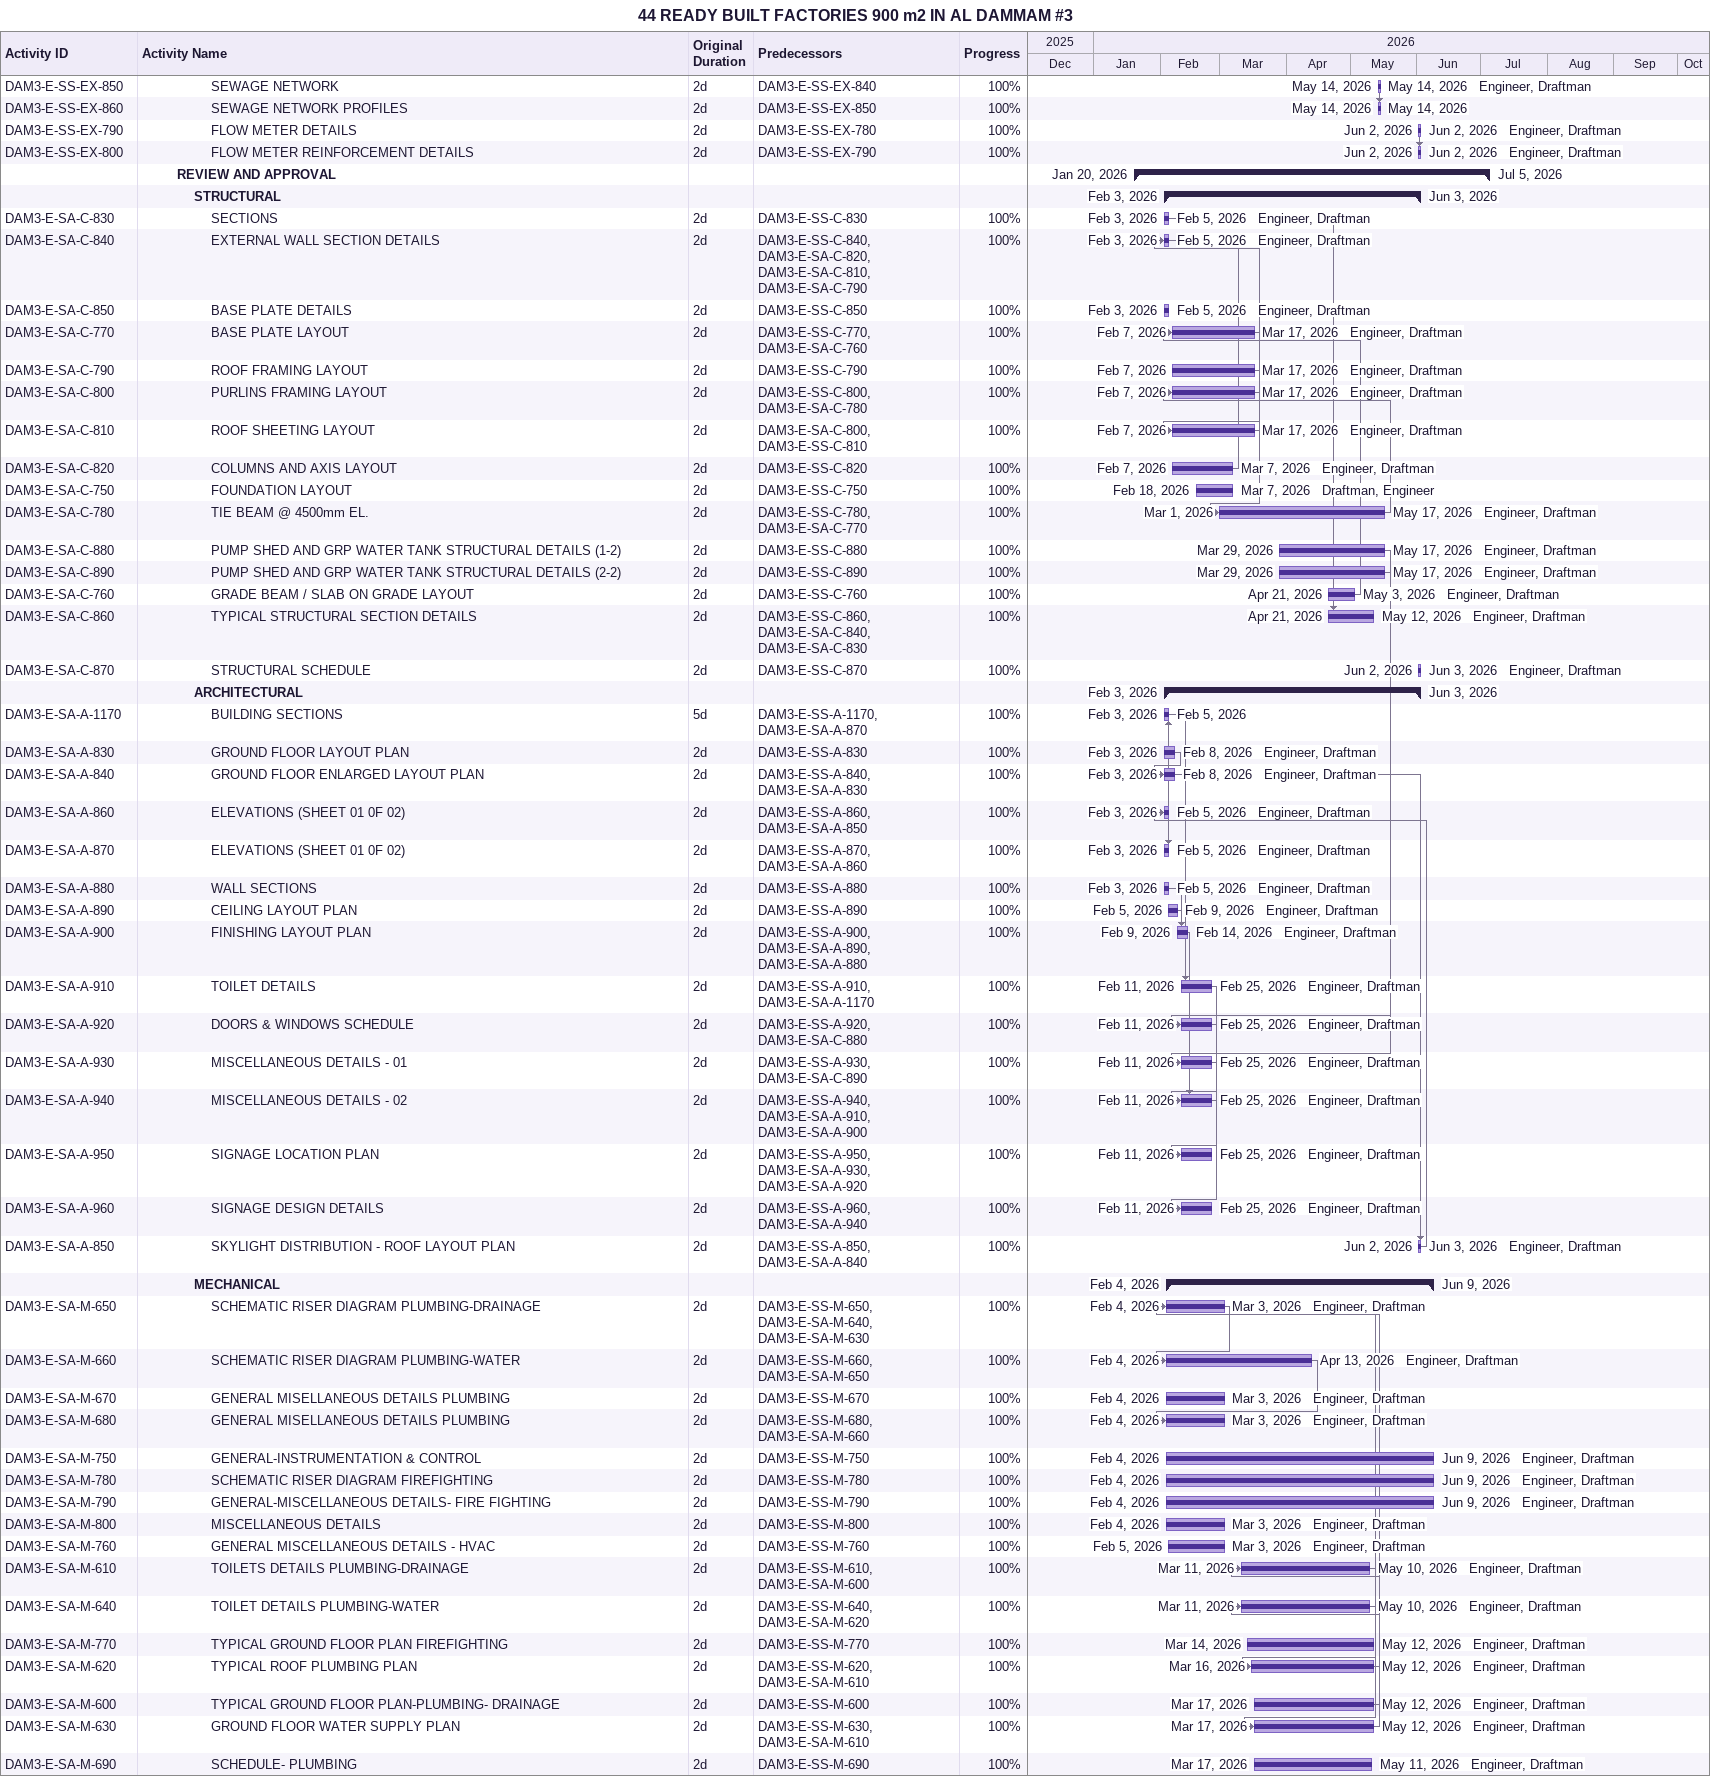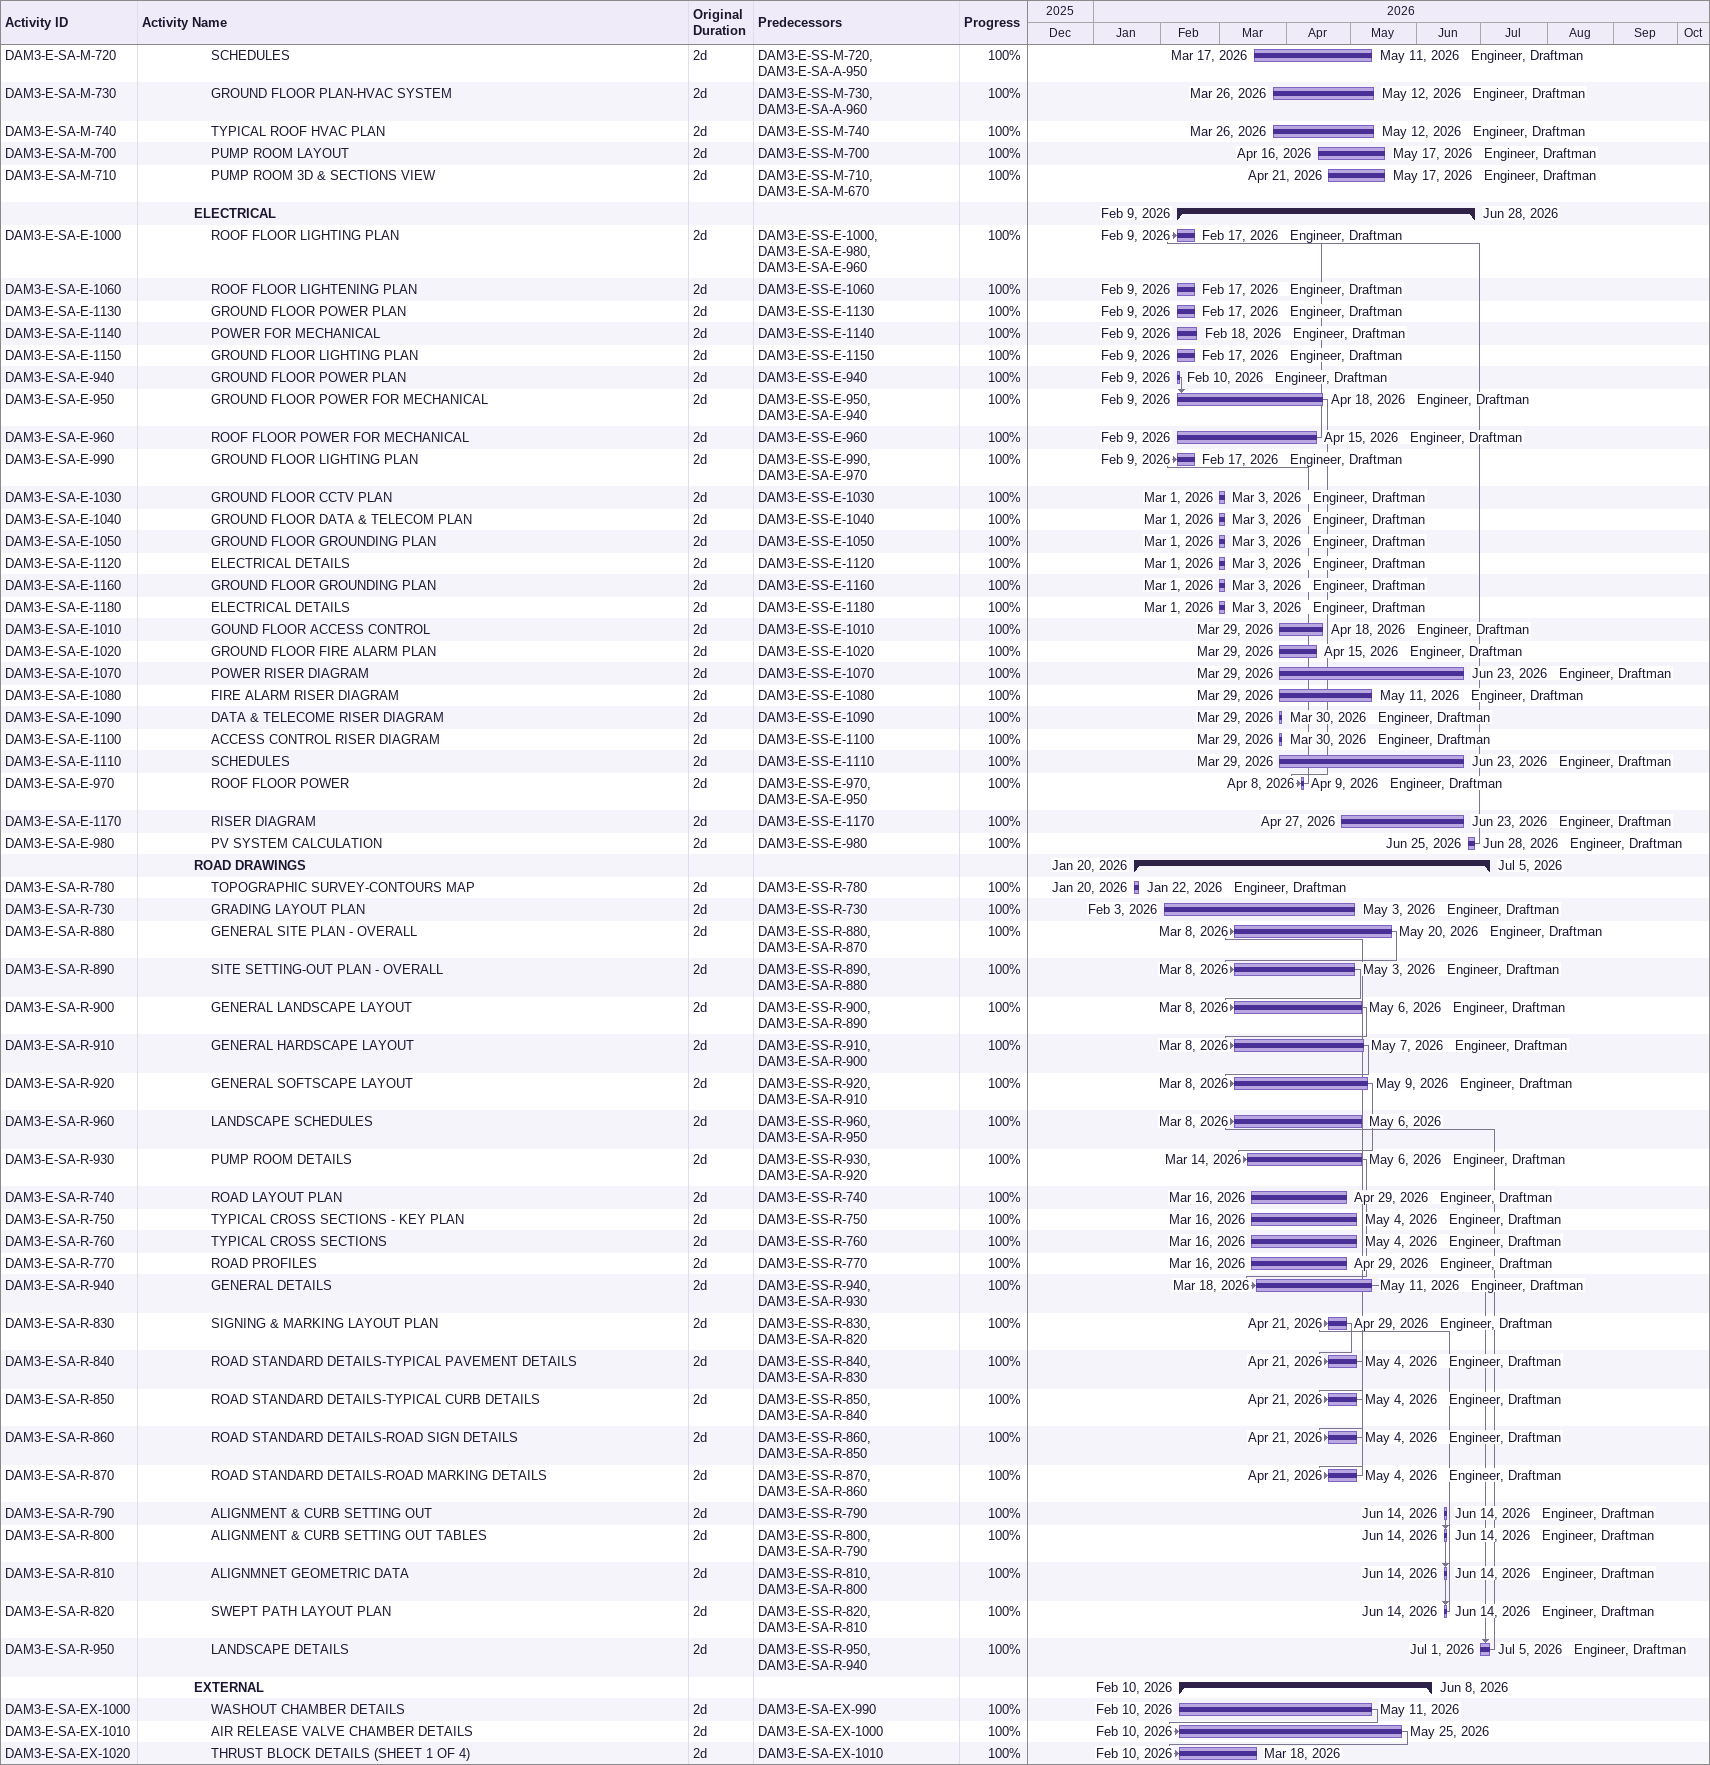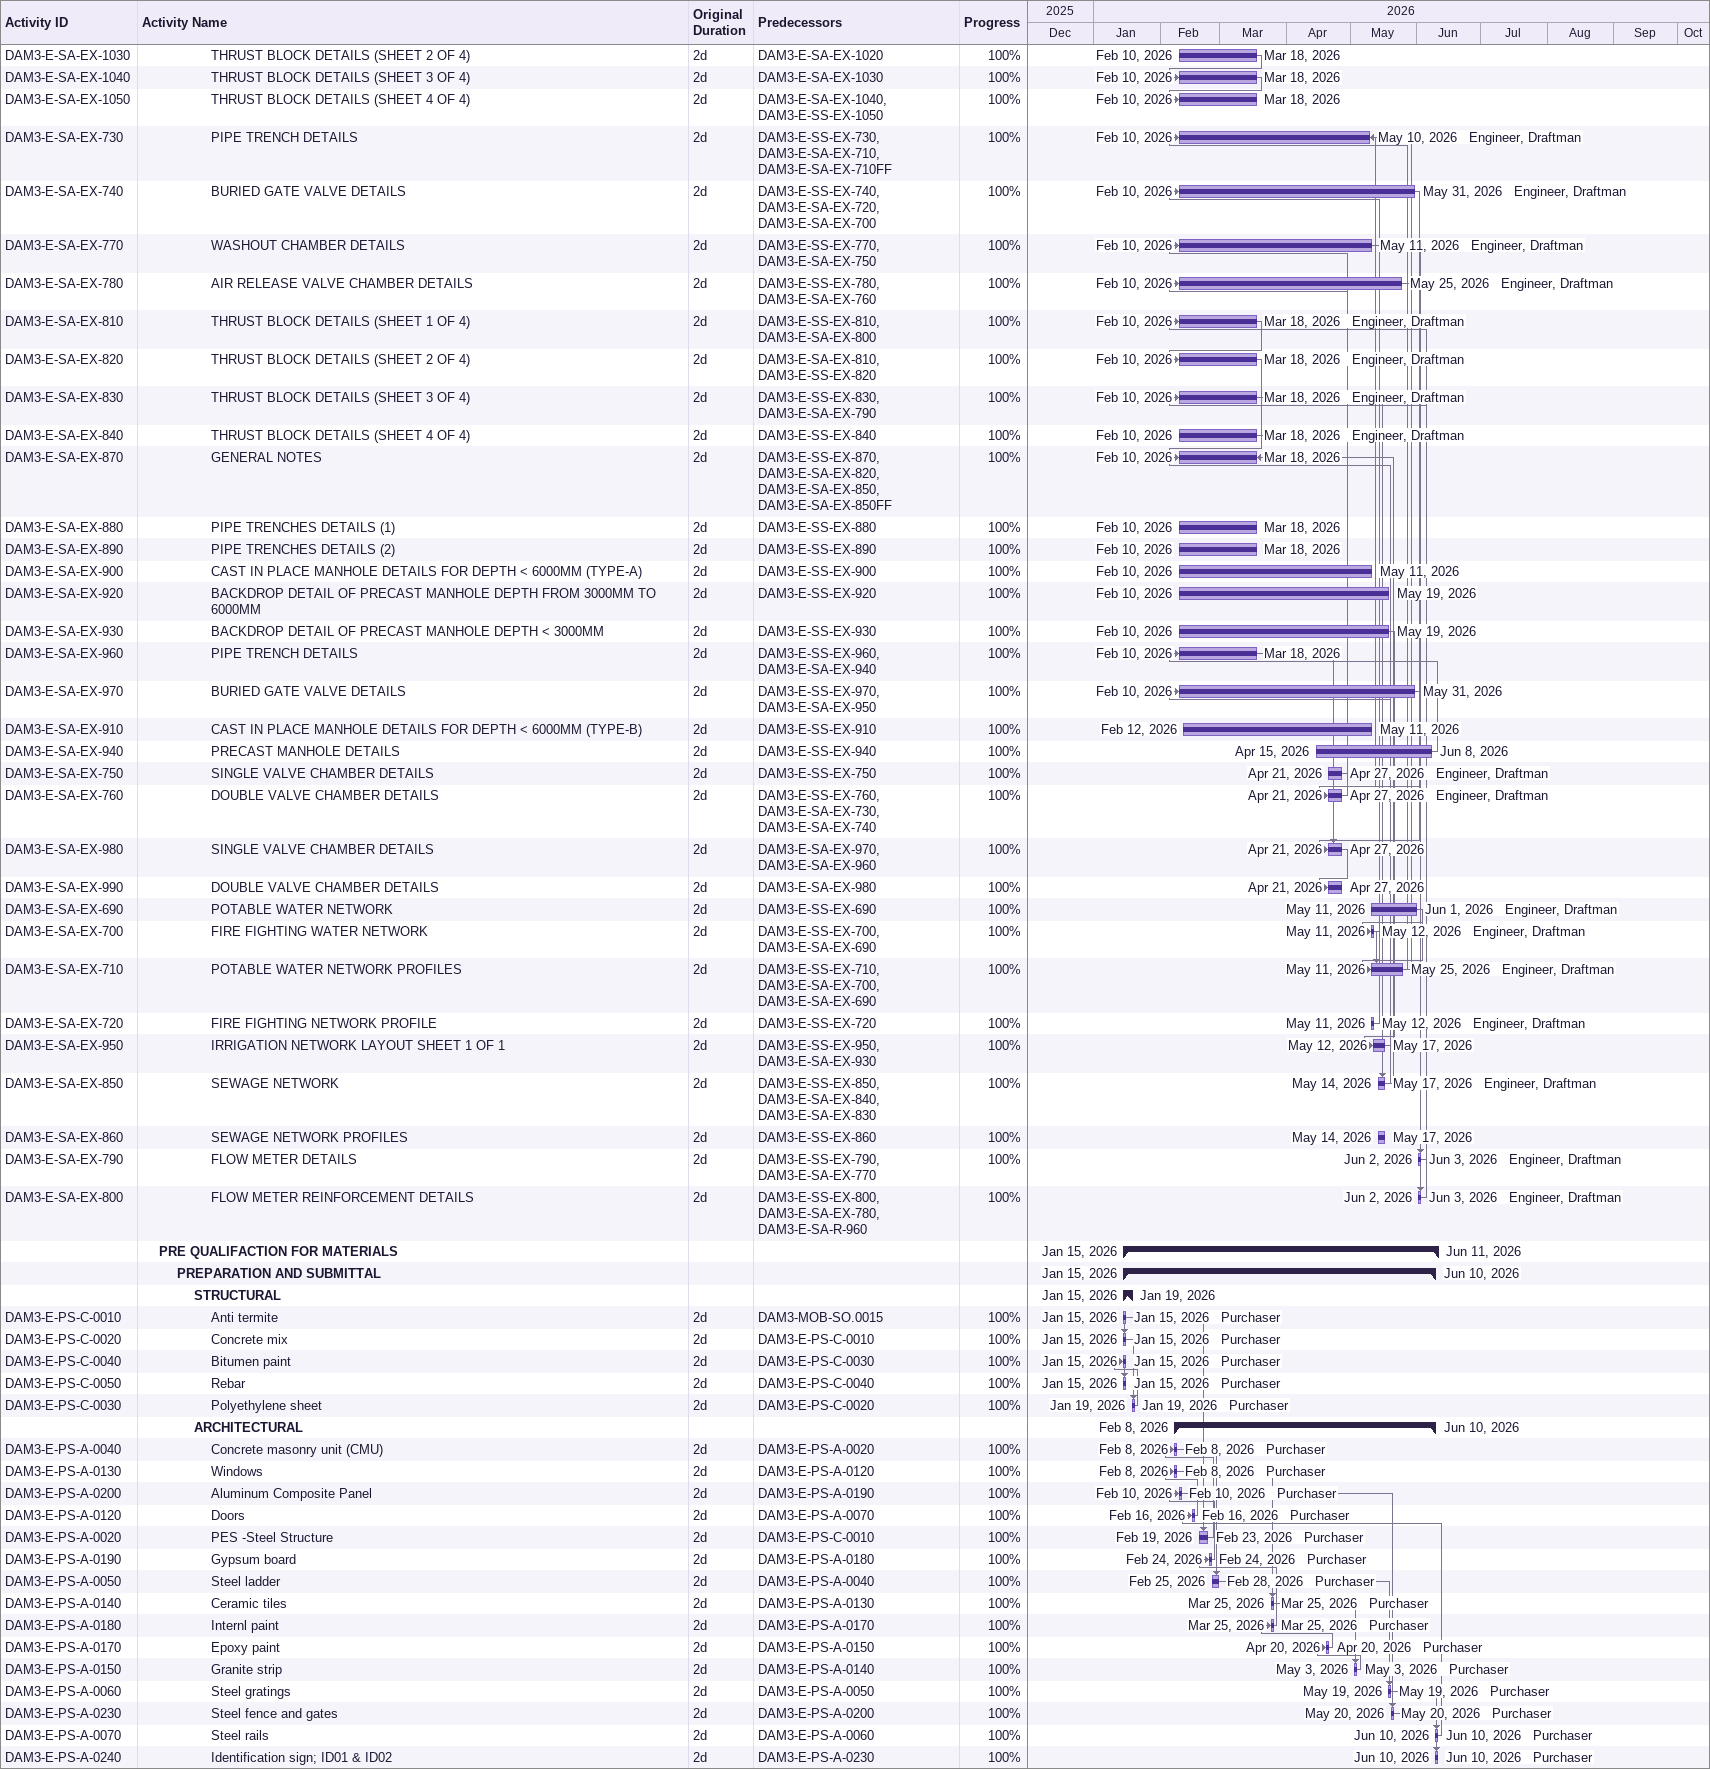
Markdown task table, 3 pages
44 READY BUILT FACTORIES 900 m2 IN AL DAMMAM #3

| ID | Level | Task | Original duration | Start | Finish | Predecessors | Resources | % complete |
|---|---|---|---|---|---|---|---|---|
| DAM3-E-SS-EX-850 | 5 | SEWAGE NETWORK | 2d | 2026-05-14 | 2026-05-14 | DAM3-E-SS-EX-840 | Engineer, Draftman | 100 |
| DAM3-E-SS-EX-860 | 5 | SEWAGE NETWORK PROFILES | 2d | 2026-05-14 | 2026-05-14 | DAM3-E-SS-EX-850 |  | 100 |
| DAM3-E-SS-EX-790 | 5 | FLOW METER DETAILS | 2d | 2026-06-02 | 2026-06-02 | DAM3-E-SS-EX-780 | Engineer, Draftman | 100 |
| DAM3-E-SS-EX-800 | 5 | FLOW METER REINFORCEMENT DETAILS | 2d | 2026-06-02 | 2026-06-02 | DAM3-E-SS-EX-790 | Engineer, Draftman | 100 |
|  | 3 | **REVIEW AND APPROVAL** |  | 2026-01-20 | 2026-07-05 |  |  |  |
|  | 4 | **STRUCTURAL** |  | 2026-02-03 | 2026-06-03 |  |  |  |
| DAM3-E-SA-C-830 | 5 | SECTIONS | 2d | 2026-02-03 | 2026-02-05 | DAM3-E-SS-C-830 | Engineer, Draftman | 100 |
| DAM3-E-SA-C-840 | 5 | EXTERNAL WALL SECTION DETAILS | 2d | 2026-02-03 | 2026-02-05 | DAM3-E-SS-C-840, DAM3-E-SA-C-820, DAM3-E-SA-C-810, DAM3-E-SA-C-790 | Engineer, Draftman | 100 |
| DAM3-E-SA-C-850 | 5 | BASE PLATE DETAILS | 2d | 2026-02-03 | 2026-02-05 | DAM3-E-SS-C-850 | Engineer, Draftman | 100 |
| DAM3-E-SA-C-770 | 5 | BASE PLATE LAYOUT | 2d | 2026-02-07 | 2026-03-17 | DAM3-E-SS-C-770, DAM3-E-SA-C-760 | Engineer, Draftman | 100 |
| DAM3-E-SA-C-790 | 5 | ROOF FRAMING LAYOUT | 2d | 2026-02-07 | 2026-03-17 | DAM3-E-SS-C-790 | Engineer, Draftman | 100 |
| DAM3-E-SA-C-800 | 5 | PURLINS FRAMING LAYOUT | 2d | 2026-02-07 | 2026-03-17 | DAM3-E-SS-C-800, DAM3-E-SA-C-780 | Engineer, Draftman | 100 |
| DAM3-E-SA-C-810 | 5 | ROOF SHEETING LAYOUT | 2d | 2026-02-07 | 2026-03-17 | DAM3-E-SA-C-800, DAM3-E-SS-C-810 | Engineer, Draftman | 100 |
| DAM3-E-SA-C-820 | 5 | COLUMNS AND AXIS LAYOUT | 2d | 2026-02-07 | 2026-03-07 | DAM3-E-SS-C-820 | Engineer, Draftman | 100 |
| DAM3-E-SA-C-750 | 5 | FOUNDATION LAYOUT | 2d | 2026-02-18 | 2026-03-07 | DAM3-E-SS-C-750 | Draftman, Engineer | 100 |
| DAM3-E-SA-C-780 | 5 | TIE BEAM @ 4500mm EL. | 2d | 2026-03-01 | 2026-05-17 | DAM3-E-SS-C-780, DAM3-E-SA-C-770 | Engineer, Draftman | 100 |
| DAM3-E-SA-C-880 | 5 | PUMP SHED AND GRP WATER TANK STRUCTURAL DETAILS (1-2) | 2d | 2026-03-29 | 2026-05-17 | DAM3-E-SS-C-880 | Engineer, Draftman | 100 |
| DAM3-E-SA-C-890 | 5 | PUMP SHED AND GRP WATER TANK STRUCTURAL DETAILS (2-2) | 2d | 2026-03-29 | 2026-05-17 | DAM3-E-SS-C-890 | Engineer, Draftman | 100 |
| DAM3-E-SA-C-760 | 5 | GRADE BEAM / SLAB ON GRADE LAYOUT | 2d | 2026-04-21 | 2026-05-03 | DAM3-E-SS-C-760 | Engineer, Draftman | 100 |
| DAM3-E-SA-C-860 | 5 | TYPICAL STRUCTURAL SECTION DETAILS | 2d | 2026-04-21 | 2026-05-12 | DAM3-E-SS-C-860, DAM3-E-SA-C-840, DAM3-E-SA-C-830 | Engineer, Draftman | 100 |
| DAM3-E-SA-C-870 | 5 | STRUCTURAL SCHEDULE | 2d | 2026-06-02 | 2026-06-03 | DAM3-E-SS-C-870 | Engineer, Draftman | 100 |
|  | 4 | **ARCHITECTURAL** |  | 2026-02-03 | 2026-06-03 |  |  |  |
| DAM3-E-SA-A-1170 | 5 | BUILDING SECTIONS | 5d | 2026-02-03 | 2026-02-05 | DAM3-E-SS-A-1170, DAM3-E-SA-A-870 |  | 100 |
| DAM3-E-SA-A-830 | 5 | GROUND FLOOR LAYOUT PLAN | 2d | 2026-02-03 | 2026-02-08 | DAM3-E-SS-A-830 | Engineer, Draftman | 100 |
| DAM3-E-SA-A-840 | 5 | GROUND FLOOR ENLARGED LAYOUT PLAN | 2d | 2026-02-03 | 2026-02-08 | DAM3-E-SS-A-840, DAM3-E-SA-A-830 | Engineer, Draftman | 100 |
| DAM3-E-SA-A-860 | 5 | ELEVATIONS (SHEET 01 0F 02) | 2d | 2026-02-03 | 2026-02-05 | DAM3-E-SS-A-860, DAM3-E-SA-A-850 | Engineer, Draftman | 100 |
| DAM3-E-SA-A-870 | 5 | ELEVATIONS (SHEET 01 0F 02) | 2d | 2026-02-03 | 2026-02-05 | DAM3-E-SS-A-870, DAM3-E-SA-A-860 | Engineer, Draftman | 100 |
| DAM3-E-SA-A-880 | 5 | WALL SECTIONS | 2d | 2026-02-03 | 2026-02-05 | DAM3-E-SS-A-880 | Engineer, Draftman | 100 |
| DAM3-E-SA-A-890 | 5 | CEILING LAYOUT PLAN | 2d | 2026-02-05 | 2026-02-09 | DAM3-E-SS-A-890 | Engineer, Draftman | 100 |
| DAM3-E-SA-A-900 | 5 | FINISHING LAYOUT PLAN | 2d | 2026-02-09 | 2026-02-14 | DAM3-E-SS-A-900, DAM3-E-SA-A-890, DAM3-E-SA-A-880 | Engineer, Draftman | 100 |
| DAM3-E-SA-A-910 | 5 | TOILET DETAILS | 2d | 2026-02-11 | 2026-02-25 | DAM3-E-SS-A-910, DAM3-E-SA-A-1170 | Engineer, Draftman | 100 |
| DAM3-E-SA-A-920 | 5 | DOORS & WINDOWS SCHEDULE | 2d | 2026-02-11 | 2026-02-25 | DAM3-E-SS-A-920, DAM3-E-SA-C-880 | Engineer, Draftman | 100 |
| DAM3-E-SA-A-930 | 5 | MISCELLANEOUS DETAILS - 01 | 2d | 2026-02-11 | 2026-02-25 | DAM3-E-SS-A-930, DAM3-E-SA-C-890 | Engineer, Draftman | 100 |
| DAM3-E-SA-A-940 | 5 | MISCELLANEOUS DETAILS - 02 | 2d | 2026-02-11 | 2026-02-25 | DAM3-E-SS-A-940, DAM3-E-SA-A-910, DAM3-E-SA-A-900 | Engineer, Draftman | 100 |
| DAM3-E-SA-A-950 | 5 | SIGNAGE LOCATION PLAN | 2d | 2026-02-11 | 2026-02-25 | DAM3-E-SS-A-950, DAM3-E-SA-A-930, DAM3-E-SA-A-920 | Engineer, Draftman | 100 |
| DAM3-E-SA-A-960 | 5 | SIGNAGE DESIGN DETAILS | 2d | 2026-02-11 | 2026-02-25 | DAM3-E-SS-A-960, DAM3-E-SA-A-940 | Engineer, Draftman | 100 |
| DAM3-E-SA-A-850 | 5 | SKYLIGHT DISTRIBUTION - ROOF LAYOUT PLAN | 2d | 2026-06-02 | 2026-06-03 | DAM3-E-SS-A-850, DAM3-E-SA-A-840 | Engineer, Draftman | 100 |
|  | 4 | **MECHANICAL** |  | 2026-02-04 | 2026-06-09 |  |  |  |
| DAM3-E-SA-M-650 | 5 | SCHEMATIC RISER DIAGRAM PLUMBING-DRAINAGE | 2d | 2026-02-04 | 2026-03-03 | DAM3-E-SS-M-650, DAM3-E-SA-M-640, DAM3-E-SA-M-630 | Engineer, Draftman | 100 |
| DAM3-E-SA-M-660 | 5 | SCHEMATIC RISER DIAGRAM PLUMBING-WATER | 2d | 2026-02-04 | 2026-04-13 | DAM3-E-SS-M-660, DAM3-E-SA-M-650 | Engineer, Draftman | 100 |
| DAM3-E-SA-M-670 | 5 | GENERAL MISELLANEOUS DETAILS PLUMBING | 2d | 2026-02-04 | 2026-03-03 | DAM3-E-SS-M-670 | Engineer, Draftman | 100 |
| DAM3-E-SA-M-680 | 5 | GENERAL MISELLANEOUS DETAILS PLUMBING | 2d | 2026-02-04 | 2026-03-03 | DAM3-E-SS-M-680, DAM3-E-SA-M-660 | Engineer, Draftman | 100 |
| DAM3-E-SA-M-750 | 5 | GENERAL-INSTRUMENTATION & CONTROL | 2d | 2026-02-04 | 2026-06-09 | DAM3-E-SS-M-750 | Engineer, Draftman | 100 |
| DAM3-E-SA-M-780 | 5 | SCHEMATIC RISER DIAGRAM FIREFIGHTING | 2d | 2026-02-04 | 2026-06-09 | DAM3-E-SS-M-780 | Engineer, Draftman | 100 |
| DAM3-E-SA-M-790 | 5 | GENERAL-MISCELLANEOUS DETAILS- FIRE FIGHTING | 2d | 2026-02-04 | 2026-06-09 | DAM3-E-SS-M-790 | Engineer, Draftman | 100 |
| DAM3-E-SA-M-800 | 5 | MISCELLANEOUS DETAILS | 2d | 2026-02-04 | 2026-03-03 | DAM3-E-SS-M-800 | Engineer, Draftman | 100 |
| DAM3-E-SA-M-760 | 5 | GENERAL MISCELLANEOUS DETAILS - HVAC | 2d | 2026-02-05 | 2026-03-03 | DAM3-E-SS-M-760 | Engineer, Draftman | 100 |
| DAM3-E-SA-M-610 | 5 | TOILETS DETAILS PLUMBING-DRAINAGE | 2d | 2026-03-11 | 2026-05-10 | DAM3-E-SS-M-610, DAM3-E-SA-M-600 | Engineer, Draftman | 100 |
| DAM3-E-SA-M-640 | 5 | TOILET DETAILS PLUMBING-WATER | 2d | 2026-03-11 | 2026-05-10 | DAM3-E-SS-M-640, DAM3-E-SA-M-620 | Engineer, Draftman | 100 |
| DAM3-E-SA-M-770 | 5 | TYPICAL GROUND FLOOR PLAN FIREFIGHTING | 2d | 2026-03-14 | 2026-05-12 | DAM3-E-SS-M-770 | Engineer, Draftman | 100 |
| DAM3-E-SA-M-620 | 5 | TYPICAL ROOF PLUMBING PLAN | 2d | 2026-03-16 | 2026-05-12 | DAM3-E-SS-M-620, DAM3-E-SA-M-610 | Engineer, Draftman | 100 |
| DAM3-E-SA-M-600 | 5 | TYPICAL GROUND FLOOR PLAN-PLUMBING- DRAINAGE | 2d | 2026-03-17 | 2026-05-12 | DAM3-E-SS-M-600 | Engineer, Draftman | 100 |
| DAM3-E-SA-M-630 | 5 | GROUND FLOOR WATER SUPPLY PLAN | 2d | 2026-03-17 | 2026-05-12 | DAM3-E-SS-M-630, DAM3-E-SA-M-610 | Engineer, Draftman | 100 |
| DAM3-E-SA-M-690 | 5 | SCHEDULE- PLUMBING | 2d | 2026-03-17 | 2026-05-11 | DAM3-E-SS-M-690 | Engineer, Draftman | 100 |
| DAM3-E-SA-M-720 | 5 | SCHEDULES | 2d | 2026-03-17 | 2026-05-11 | DAM3-E-SS-M-720, DAM3-E-SA-A-950 | Engineer, Draftman | 100 |
| DAM3-E-SA-M-730 | 5 | GROUND FLOOR PLAN-HVAC SYSTEM | 2d | 2026-03-26 | 2026-05-12 | DAM3-E-SS-M-730, DAM3-E-SA-A-960 | Engineer, Draftman | 100 |
| DAM3-E-SA-M-740 | 5 | TYPICAL ROOF HVAC PLAN | 2d | 2026-03-26 | 2026-05-12 | DAM3-E-SS-M-740 | Engineer, Draftman | 100 |
| DAM3-E-SA-M-700 | 5 | PUMP ROOM LAYOUT | 2d | 2026-04-16 | 2026-05-17 | DAM3-E-SS-M-700 | Engineer, Draftman | 100 |
| DAM3-E-SA-M-710 | 5 | PUMP ROOM 3D & SECTIONS VIEW | 2d | 2026-04-21 | 2026-05-17 | DAM3-E-SS-M-710, DAM3-E-SA-M-670 | Engineer, Draftman | 100 |
|  | 4 | **ELECTRICAL** |  | 2026-02-09 | 2026-06-28 |  |  |  |
| DAM3-E-SA-E-1000 | 5 | ROOF FLOOR LIGHTING PLAN | 2d | 2026-02-09 | 2026-02-17 | DAM3-E-SS-E-1000, DAM3-E-SA-E-980, DAM3-E-SA-E-960 | Engineer, Draftman | 100 |
| DAM3-E-SA-E-1060 | 5 | ROOF FLOOR LIGHTENING PLAN | 2d | 2026-02-09 | 2026-02-17 | DAM3-E-SS-E-1060 | Engineer, Draftman | 100 |
| DAM3-E-SA-E-1130 | 5 | GROUND FLOOR POWER PLAN | 2d | 2026-02-09 | 2026-02-17 | DAM3-E-SS-E-1130 | Engineer, Draftman | 100 |
| DAM3-E-SA-E-1140 | 5 | POWER FOR MECHANICAL | 2d | 2026-02-09 | 2026-02-18 | DAM3-E-SS-E-1140 | Engineer, Draftman | 100 |
| DAM3-E-SA-E-1150 | 5 | GROUND FLOOR LIGHTING PLAN | 2d | 2026-02-09 | 2026-02-17 | DAM3-E-SS-E-1150 | Engineer, Draftman | 100 |
| DAM3-E-SA-E-940 | 5 | GROUND FLOOR POWER PLAN | 2d | 2026-02-09 | 2026-02-10 | DAM3-E-SS-E-940 | Engineer, Draftman | 100 |
| DAM3-E-SA-E-950 | 5 | GROUND FLOOR POWER FOR MECHANICAL | 2d | 2026-02-09 | 2026-04-18 | DAM3-E-SS-E-950, DAM3-E-SA-E-940 | Engineer, Draftman | 100 |
| DAM3-E-SA-E-960 | 5 | ROOF FLOOR POWER FOR MECHANICAL | 2d | 2026-02-09 | 2026-04-15 | DAM3-E-SS-E-960 | Engineer, Draftman | 100 |
| DAM3-E-SA-E-990 | 5 | GROUND FLOOR LIGHTING PLAN | 2d | 2026-02-09 | 2026-02-17 | DAM3-E-SS-E-990, DAM3-E-SA-E-970 | Engineer, Draftman | 100 |
| DAM3-E-SA-E-1030 | 5 | GROUND FLOOR CCTV PLAN | 2d | 2026-03-01 | 2026-03-03 | DAM3-E-SS-E-1030 | Engineer, Draftman | 100 |
| DAM3-E-SA-E-1040 | 5 | GROUND FLOOR DATA & TELECOM PLAN | 2d | 2026-03-01 | 2026-03-03 | DAM3-E-SS-E-1040 | Engineer, Draftman | 100 |
| DAM3-E-SA-E-1050 | 5 | GROUND FLOOR GROUNDING PLAN | 2d | 2026-03-01 | 2026-03-03 | DAM3-E-SS-E-1050 | Engineer, Draftman | 100 |
| DAM3-E-SA-E-1120 | 5 | ELECTRICAL DETAILS | 2d | 2026-03-01 | 2026-03-03 | DAM3-E-SS-E-1120 | Engineer, Draftman | 100 |
| DAM3-E-SA-E-1160 | 5 | GROUND FLOOR GROUNDING PLAN | 2d | 2026-03-01 | 2026-03-03 | DAM3-E-SS-E-1160 | Engineer, Draftman | 100 |
| DAM3-E-SA-E-1180 | 5 | ELECTRICAL DETAILS | 2d | 2026-03-01 | 2026-03-03 | DAM3-E-SS-E-1180 | Engineer, Draftman | 100 |
| DAM3-E-SA-E-1010 | 5 | GOUND FLOOR ACCESS CONTROL | 2d | 2026-03-29 | 2026-04-18 | DAM3-E-SS-E-1010 | Engineer, Draftman | 100 |
| DAM3-E-SA-E-1020 | 5 | GROUND FLOOR FIRE ALARM PLAN | 2d | 2026-03-29 | 2026-04-15 | DAM3-E-SS-E-1020 | Engineer, Draftman | 100 |
| DAM3-E-SA-E-1070 | 5 | POWER RISER DIAGRAM | 2d | 2026-03-29 | 2026-06-23 | DAM3-E-SS-E-1070 | Engineer, Draftman | 100 |
| DAM3-E-SA-E-1080 | 5 | FIRE ALARM RISER DIAGRAM | 2d | 2026-03-29 | 2026-05-11 | DAM3-E-SS-E-1080 | Engineer, Draftman | 100 |
| DAM3-E-SA-E-1090 | 5 | DATA & TELECOME RISER DIAGRAM | 2d | 2026-03-29 | 2026-03-30 | DAM3-E-SS-E-1090 | Engineer, Draftman | 100 |
| DAM3-E-SA-E-1100 | 5 | ACCESS CONTROL RISER DIAGRAM | 2d | 2026-03-29 | 2026-03-30 | DAM3-E-SS-E-1100 | Engineer, Draftman | 100 |
| DAM3-E-SA-E-1110 | 5 | SCHEDULES | 2d | 2026-03-29 | 2026-06-23 | DAM3-E-SS-E-1110 | Engineer, Draftman | 100 |
| DAM3-E-SA-E-970 | 5 | ROOF FLOOR POWER | 2d | 2026-04-08 | 2026-04-09 | DAM3-E-SS-E-970, DAM3-E-SA-E-950 | Engineer, Draftman | 100 |
| DAM3-E-SA-E-1170 | 5 | RISER DIAGRAM | 2d | 2026-04-27 | 2026-06-23 | DAM3-E-SS-E-1170 | Engineer, Draftman | 100 |
| DAM3-E-SA-E-980 | 5 | PV SYSTEM CALCULATION | 2d | 2026-06-25 | 2026-06-28 | DAM3-E-SS-E-980 | Engineer, Draftman | 100 |
|  | 4 | **ROAD DRAWINGS** |  | 2026-01-20 | 2026-07-05 |  |  |  |
| DAM3-E-SA-R-780 | 5 | TOPOGRAPHIC SURVEY-CONTOURS MAP | 2d | 2026-01-20 | 2026-01-22 | DAM3-E-SS-R-780 | Engineer, Draftman | 100 |
| DAM3-E-SA-R-730 | 5 | GRADING LAYOUT PLAN | 2d | 2026-02-03 | 2026-05-03 | DAM3-E-SS-R-730 | Engineer, Draftman | 100 |
| DAM3-E-SA-R-880 | 5 | GENERAL SITE PLAN - OVERALL | 2d | 2026-03-08 | 2026-05-20 | DAM3-E-SS-R-880, DAM3-E-SA-R-870 | Engineer, Draftman | 100 |
| DAM3-E-SA-R-890 | 5 | SITE SETTING-OUT PLAN - OVERALL | 2d | 2026-03-08 | 2026-05-03 | DAM3-E-SS-R-890, DAM3-E-SA-R-880 | Engineer, Draftman | 100 |
| DAM3-E-SA-R-900 | 5 | GENERAL LANDSCAPE LAYOUT | 2d | 2026-03-08 | 2026-05-06 | DAM3-E-SS-R-900, DAM3-E-SA-R-890 | Engineer, Draftman | 100 |
| DAM3-E-SA-R-910 | 5 | GENERAL HARDSCAPE LAYOUT | 2d | 2026-03-08 | 2026-05-07 | DAM3-E-SS-R-910, DAM3-E-SA-R-900 | Engineer, Draftman | 100 |
| DAM3-E-SA-R-920 | 5 | GENERAL SOFTSCAPE LAYOUT | 2d | 2026-03-08 | 2026-05-09 | DAM3-E-SS-R-920, DAM3-E-SA-R-910 | Engineer, Draftman | 100 |
| DAM3-E-SA-R-960 | 5 | LANDSCAPE SCHEDULES | 2d | 2026-03-08 | 2026-05-06 | DAM3-E-SS-R-960, DAM3-E-SA-R-950 |  | 100 |
| DAM3-E-SA-R-930 | 5 | PUMP ROOM DETAILS | 2d | 2026-03-14 | 2026-05-06 | DAM3-E-SS-R-930, DAM3-E-SA-R-920 | Engineer, Draftman | 100 |
| DAM3-E-SA-R-740 | 5 | ROAD LAYOUT PLAN | 2d | 2026-03-16 | 2026-04-29 | DAM3-E-SS-R-740 | Engineer, Draftman | 100 |
| DAM3-E-SA-R-750 | 5 | TYPICAL CROSS SECTIONS - KEY PLAN | 2d | 2026-03-16 | 2026-05-04 | DAM3-E-SS-R-750 | Engineer, Draftman | 100 |
| DAM3-E-SA-R-760 | 5 | TYPICAL CROSS SECTIONS | 2d | 2026-03-16 | 2026-05-04 | DAM3-E-SS-R-760 | Engineer, Draftman | 100 |
| DAM3-E-SA-R-770 | 5 | ROAD PROFILES | 2d | 2026-03-16 | 2026-04-29 | DAM3-E-SS-R-770 | Engineer, Draftman | 100 |
| DAM3-E-SA-R-940 | 5 | GENERAL DETAILS | 2d | 2026-03-18 | 2026-05-11 | DAM3-E-SS-R-940, DAM3-E-SA-R-930 | Engineer, Draftman | 100 |
| DAM3-E-SA-R-830 | 5 | SIGNING & MARKING LAYOUT PLAN | 2d | 2026-04-21 | 2026-04-29 | DAM3-E-SS-R-830, DAM3-E-SA-R-820 | Engineer, Draftman | 100 |
| DAM3-E-SA-R-840 | 5 | ROAD STANDARD DETAILS-TYPICAL PAVEMENT DETAILS | 2d | 2026-04-21 | 2026-05-04 | DAM3-E-SS-R-840, DAM3-E-SA-R-830 | Engineer, Draftman | 100 |
| DAM3-E-SA-R-850 | 5 | ROAD STANDARD DETAILS-TYPICAL CURB DETAILS | 2d | 2026-04-21 | 2026-05-04 | DAM3-E-SS-R-850, DAM3-E-SA-R-840 | Engineer, Draftman | 100 |
| DAM3-E-SA-R-860 | 5 | ROAD STANDARD DETAILS-ROAD SIGN DETAILS | 2d | 2026-04-21 | 2026-05-04 | DAM3-E-SS-R-860, DAM3-E-SA-R-850 | Engineer, Draftman | 100 |
| DAM3-E-SA-R-870 | 5 | ROAD STANDARD DETAILS-ROAD MARKING DETAILS | 2d | 2026-04-21 | 2026-05-04 | DAM3-E-SS-R-870, DAM3-E-SA-R-860 | Engineer, Draftman | 100 |
| DAM3-E-SA-R-790 | 5 | ALIGNMENT & CURB SETTING OUT | 2d | 2026-06-14 | 2026-06-14 | DAM3-E-SS-R-790 | Engineer, Draftman | 100 |
| DAM3-E-SA-R-800 | 5 | ALIGNMENT & CURB SETTING OUT TABLES | 2d | 2026-06-14 | 2026-06-14 | DAM3-E-SS-R-800, DAM3-E-SA-R-790 | Engineer, Draftman | 100 |
| DAM3-E-SA-R-810 | 5 | ALIGNMNET GEOMETRIC DATA | 2d | 2026-06-14 | 2026-06-14 | DAM3-E-SS-R-810, DAM3-E-SA-R-800 | Engineer, Draftman | 100 |
| DAM3-E-SA-R-820 | 5 | SWEPT PATH LAYOUT PLAN | 2d | 2026-06-14 | 2026-06-14 | DAM3-E-SS-R-820, DAM3-E-SA-R-810 | Engineer, Draftman | 100 |
| DAM3-E-SA-R-950 | 5 | LANDSCAPE DETAILS | 2d | 2026-07-01 | 2026-07-05 | DAM3-E-SS-R-950, DAM3-E-SA-R-940 | Engineer, Draftman | 100 |
|  | 4 | **EXTERNAL** |  | 2026-02-10 | 2026-06-08 |  |  |  |
| DAM3-E-SA-EX-1000 | 5 | WASHOUT CHAMBER DETAILS | 2d | 2026-02-10 | 2026-05-11 | DAM3-E-SA-EX-990 |  | 100 |
| DAM3-E-SA-EX-1010 | 5 | AIR RELEASE VALVE CHAMBER DETAILS | 2d | 2026-02-10 | 2026-05-25 | DAM3-E-SA-EX-1000 |  | 100 |
| DAM3-E-SA-EX-1020 | 5 | THRUST BLOCK DETAILS (SHEET 1 OF 4) | 2d | 2026-02-10 | 2026-03-18 | DAM3-E-SA-EX-1010 |  | 100 |
| DAM3-E-SA-EX-1030 | 5 | THRUST BLOCK DETAILS (SHEET 2 OF 4) | 2d | 2026-02-10 | 2026-03-18 | DAM3-E-SA-EX-1020 |  | 100 |
| DAM3-E-SA-EX-1040 | 5 | THRUST BLOCK DETAILS (SHEET 3 OF 4) | 2d | 2026-02-10 | 2026-03-18 | DAM3-E-SA-EX-1030 |  | 100 |
| DAM3-E-SA-EX-1050 | 5 | THRUST BLOCK DETAILS (SHEET 4 OF 4) | 2d | 2026-02-10 | 2026-03-18 | DAM3-E-SA-EX-1040, DAM3-E-SS-EX-1050 |  | 100 |
| DAM3-E-SA-EX-730 | 5 | PIPE TRENCH DETAILS | 2d | 2026-02-10 | 2026-05-10 | DAM3-E-SS-EX-730, DAM3-E-SA-EX-710, DAM3-E-SA-EX-710FF | Engineer, Draftman | 100 |
| DAM3-E-SA-EX-740 | 5 | BURIED GATE VALVE DETAILS | 2d | 2026-02-10 | 2026-05-31 | DAM3-E-SS-EX-740, DAM3-E-SA-EX-720, DAM3-E-SA-EX-700 | Engineer, Draftman | 100 |
| DAM3-E-SA-EX-770 | 5 | WASHOUT CHAMBER DETAILS | 2d | 2026-02-10 | 2026-05-11 | DAM3-E-SS-EX-770, DAM3-E-SA-EX-750 | Engineer, Draftman | 100 |
| DAM3-E-SA-EX-780 | 5 | AIR RELEASE VALVE CHAMBER DETAILS | 2d | 2026-02-10 | 2026-05-25 | DAM3-E-SS-EX-780, DAM3-E-SA-EX-760 | Engineer, Draftman | 100 |
| DAM3-E-SA-EX-810 | 5 | THRUST BLOCK DETAILS (SHEET 1 OF 4) | 2d | 2026-02-10 | 2026-03-18 | DAM3-E-SS-EX-810, DAM3-E-SA-EX-800 | Engineer, Draftman | 100 |
| DAM3-E-SA-EX-820 | 5 | THRUST BLOCK DETAILS (SHEET 2 OF 4) | 2d | 2026-02-10 | 2026-03-18 | DAM3-E-SA-EX-810, DAM3-E-SS-EX-820 | Engineer, Draftman | 100 |
| DAM3-E-SA-EX-830 | 5 | THRUST BLOCK DETAILS (SHEET 3 OF 4) | 2d | 2026-02-10 | 2026-03-18 | DAM3-E-SS-EX-830, DAM3-E-SA-EX-790 | Engineer, Draftman | 100 |
| DAM3-E-SA-EX-840 | 5 | THRUST BLOCK DETAILS (SHEET 4 OF 4) | 2d | 2026-02-10 | 2026-03-18 | DAM3-E-SS-EX-840 | Engineer, Draftman | 100 |
| DAM3-E-SA-EX-870 | 5 | GENERAL NOTES | 2d | 2026-02-10 | 2026-03-18 | DAM3-E-SS-EX-870, DAM3-E-SA-EX-820, DAM3-E-SA-EX-850, DAM3-E-SA-EX-850FF |  | 100 |
| DAM3-E-SA-EX-880 | 5 | PIPE TRENCHES DETAILS (1) | 2d | 2026-02-10 | 2026-03-18 | DAM3-E-SS-EX-880 |  | 100 |
| DAM3-E-SA-EX-890 | 5 | PIPE TRENCHES DETAILS (2) | 2d | 2026-02-10 | 2026-03-18 | DAM3-E-SS-EX-890 |  | 100 |
| DAM3-E-SA-EX-900 | 5 | CAST IN PLACE MANHOLE DETAILS FOR DEPTH < 6000MM (TYPE-A) | 2d | 2026-02-10 | 2026-05-11 | DAM3-E-SS-EX-900 |  | 100 |
| DAM3-E-SA-EX-920 | 5 | BACKDROP DETAIL OF PRECAST MANHOLE DEPTH FROM 3000MM TO 6000MM | 2d | 2026-02-10 | 2026-05-19 | DAM3-E-SS-EX-920 |  | 100 |
| DAM3-E-SA-EX-930 | 5 | BACKDROP DETAIL OF PRECAST MANHOLE DEPTH < 3000MM | 2d | 2026-02-10 | 2026-05-19 | DAM3-E-SS-EX-930 |  | 100 |
| DAM3-E-SA-EX-960 | 5 | PIPE TRENCH DETAILS | 2d | 2026-02-10 | 2026-03-18 | DAM3-E-SS-EX-960, DAM3-E-SA-EX-940 |  | 100 |
| DAM3-E-SA-EX-970 | 5 | BURIED GATE VALVE DETAILS | 2d | 2026-02-10 | 2026-05-31 | DAM3-E-SS-EX-970, DAM3-E-SA-EX-950 |  | 100 |
| DAM3-E-SA-EX-910 | 5 | CAST IN PLACE MANHOLE DETAILS FOR DEPTH < 6000MM (TYPE-B) | 2d | 2026-02-12 | 2026-05-11 | DAM3-E-SS-EX-910 |  | 100 |
| DAM3-E-SA-EX-940 | 5 | PRECAST MANHOLE DETAILS | 2d | 2026-04-15 | 2026-06-08 | DAM3-E-SS-EX-940 |  | 100 |
| DAM3-E-SA-EX-750 | 5 | SINGLE VALVE CHAMBER DETAILS | 2d | 2026-04-21 | 2026-04-27 | DAM3-E-SS-EX-750 | Engineer, Draftman | 100 |
| DAM3-E-SA-EX-760 | 5 | DOUBLE VALVE CHAMBER DETAILS | 2d | 2026-04-21 | 2026-04-27 | DAM3-E-SS-EX-760, DAM3-E-SA-EX-730, DAM3-E-SA-EX-740 | Engineer, Draftman | 100 |
| DAM3-E-SA-EX-980 | 5 | SINGLE VALVE CHAMBER DETAILS | 2d | 2026-04-21 | 2026-04-27 | DAM3-E-SA-EX-970, DAM3-E-SA-EX-960 |  | 100 |
| DAM3-E-SA-EX-990 | 5 | DOUBLE VALVE CHAMBER DETAILS | 2d | 2026-04-21 | 2026-04-27 | DAM3-E-SA-EX-980 |  | 100 |
| DAM3-E-SA-EX-690 | 5 | POTABLE WATER NETWORK | 2d | 2026-05-11 | 2026-06-01 | DAM3-E-SS-EX-690 | Engineer, Draftman | 100 |
| DAM3-E-SA-EX-700 | 5 | FIRE FIGHTING WATER NETWORK | 2d | 2026-05-11 | 2026-05-12 | DAM3-E-SS-EX-700, DAM3-E-SA-EX-690 | Engineer, Draftman | 100 |
| DAM3-E-SA-EX-710 | 5 | POTABLE WATER NETWORK PROFILES | 2d | 2026-05-11 | 2026-05-25 | DAM3-E-SS-EX-710, DAM3-E-SA-EX-700, DAM3-E-SA-EX-690 | Engineer, Draftman | 100 |
| DAM3-E-SA-EX-720 | 5 | FIRE FIGHTING NETWORK PROFILE | 2d | 2026-05-11 | 2026-05-12 | DAM3-E-SS-EX-720 | Engineer, Draftman | 100 |
| DAM3-E-SA-EX-950 | 5 | IRRIGATION NETWORK LAYOUT SHEET 1 OF 1 | 2d | 2026-05-12 | 2026-05-17 | DAM3-E-SS-EX-950, DAM3-E-SA-EX-930 |  | 100 |
| DAM3-E-SA-EX-850 | 5 | SEWAGE NETWORK | 2d | 2026-05-14 | 2026-05-17 | DAM3-E-SS-EX-850, DAM3-E-SA-EX-840, DAM3-E-SA-EX-830 | Engineer, Draftman | 100 |
| DAM3-E-SA-EX-860 | 5 | SEWAGE NETWORK PROFILES | 2d | 2026-05-14 | 2026-05-17 | DAM3-E-SS-EX-860 |  | 100 |
| DAM3-E-SA-EX-790 | 5 | FLOW METER DETAILS | 2d | 2026-06-02 | 2026-06-03 | DAM3-E-SS-EX-790, DAM3-E-SA-EX-770 | Engineer, Draftman | 100 |
| DAM3-E-SA-EX-800 | 5 | FLOW METER REINFORCEMENT DETAILS | 2d | 2026-06-02 | 2026-06-03 | DAM3-E-SS-EX-800, DAM3-E-SA-EX-780, DAM3-E-SA-R-960 | Engineer, Draftman | 100 |
|  | 2 | **PRE QUALIFACTION FOR MATERIALS** |  | 2026-01-15 | 2026-06-11 |  |  |  |
|  | 3 | **PREPARATION AND SUBMITTAL** |  | 2026-01-15 | 2026-06-10 |  |  |  |
|  | 4 | **STRUCTURAL** |  | 2026-01-15 | 2026-01-19 |  |  |  |
| DAM3-E-PS-C-0010 | 5 | Anti termite | 2d | 2026-01-15 | 2026-01-15 | DAM3-MOB-SO.0015 | Purchaser | 100 |
| DAM3-E-PS-C-0020 | 5 | Concrete mix | 2d | 2026-01-15 | 2026-01-15 | DAM3-E-PS-C-0010 | Purchaser | 100 |
| DAM3-E-PS-C-0040 | 5 | Bitumen paint | 2d | 2026-01-15 | 2026-01-15 | DAM3-E-PS-C-0030 | Purchaser | 100 |
| DAM3-E-PS-C-0050 | 5 | Rebar | 2d | 2026-01-15 | 2026-01-15 | DAM3-E-PS-C-0040 | Purchaser | 100 |
| DAM3-E-PS-C-0030 | 5 | Polyethylene sheet | 2d | 2026-01-19 | 2026-01-19 | DAM3-E-PS-C-0020 | Purchaser | 100 |
|  | 4 | **ARCHITECTURAL** |  | 2026-02-08 | 2026-06-10 |  |  |  |
| DAM3-E-PS-A-0040 | 5 | Concrete masonry unit (CMU) | 2d | 2026-02-08 | 2026-02-08 | DAM3-E-PS-A-0020 | Purchaser | 100 |
| DAM3-E-PS-A-0130 | 5 | Windows | 2d | 2026-02-08 | 2026-02-08 | DAM3-E-PS-A-0120 | Purchaser | 100 |
| DAM3-E-PS-A-0200 | 5 | Aluminum Composite Panel | 2d | 2026-02-10 | 2026-02-10 | DAM3-E-PS-A-0190 | Purchaser | 100 |
| DAM3-E-PS-A-0120 | 5 | Doors | 2d | 2026-02-16 | 2026-02-16 | DAM3-E-PS-A-0070 | Purchaser | 100 |
| DAM3-E-PS-A-0020 | 5 | PES -Steel Structure | 2d | 2026-02-19 | 2026-02-23 | DAM3-E-PS-C-0010 | Purchaser | 100 |
| DAM3-E-PS-A-0190 | 5 | Gypsum board | 2d | 2026-02-24 | 2026-02-24 | DAM3-E-PS-A-0180 | Purchaser | 100 |
| DAM3-E-PS-A-0050 | 5 | Steel ladder | 2d | 2026-02-25 | 2026-02-28 | DAM3-E-PS-A-0040 | Purchaser | 100 |
| DAM3-E-PS-A-0140 | 5 | Ceramic tiles | 2d | 2026-03-25 | 2026-03-25 | DAM3-E-PS-A-0130 | Purchaser | 100 |
| DAM3-E-PS-A-0180 | 5 | Internl paint | 2d | 2026-03-25 | 2026-03-25 | DAM3-E-PS-A-0170 | Purchaser | 100 |
| DAM3-E-PS-A-0170 | 5 | Epoxy paint | 2d | 2026-04-20 | 2026-04-20 | DAM3-E-PS-A-0150 | Purchaser | 100 |
| DAM3-E-PS-A-0150 | 5 | Granite strip | 2d | 2026-05-03 | 2026-05-03 | DAM3-E-PS-A-0140 | Purchaser | 100 |
| DAM3-E-PS-A-0060 | 5 | Steel gratings | 2d | 2026-05-19 | 2026-05-19 | DAM3-E-PS-A-0050 | Purchaser | 100 |
| DAM3-E-PS-A-0230 | 5 | Steel fence and gates | 2d | 2026-05-20 | 2026-05-20 | DAM3-E-PS-A-0200 | Purchaser | 100 |
| DAM3-E-PS-A-0070 | 5 | Steel rails | 2d | 2026-06-10 | 2026-06-10 | DAM3-E-PS-A-0060 | Purchaser | 100 |
| DAM3-E-PS-A-0240 | 5 | Identification sign; ID01 & ID02 | 2d | 2026-06-10 | 2026-06-10 | DAM3-E-PS-A-0230 | Purchaser | 100 |
